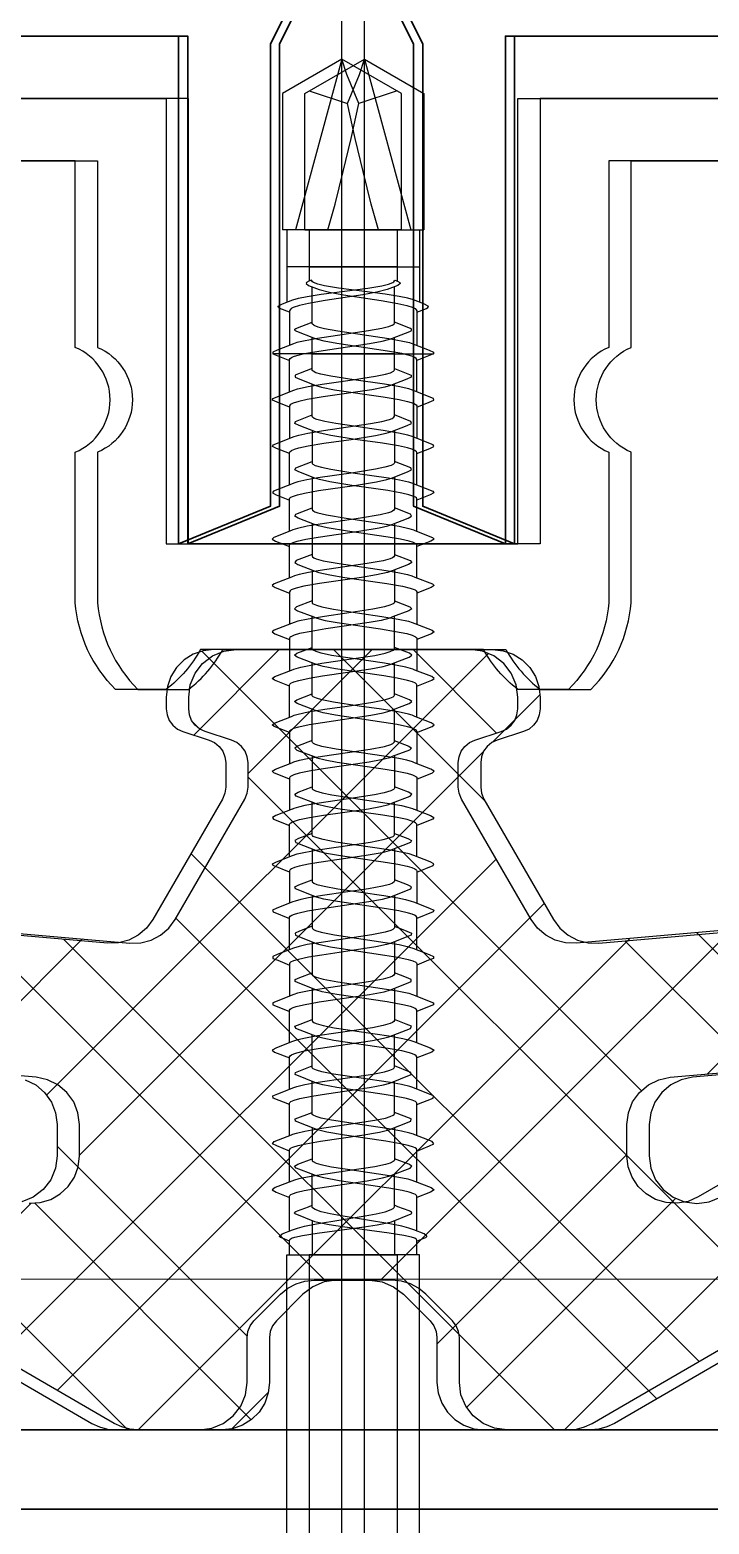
# Model space of a CAD drawing. Header units: centimetres. Extents: x -20963 to 233486, y -95276 to 159172.
# Drawn here: x 106408.05 to 106410.62, y 31747.31 to 31752.97 of the extents above; entities that cross this region are included whole.
import ezdxf

# ---------------------------------------------------------------- set-up
doc = ezdxf.new("R2010")
doc.units = ezdxf.units.CM
doc.header["$LTSCALE"] = 10
doc.header["$MEASUREMENT"] = 0
doc.linetypes.add('DASHDOT2', pattern=[0.5, 0.25, -0.125, 0, -0.125])
for name, color, linetype, lineweight in [('006 plans$0$$glazing$0$Aluminium', 2, 'Continuous', 30), ('006 plans$0$$glazing$0$EPDM Gasket', 77, 'Continuous', 25), ('006 plans$0$$glazing$0$Hatch', 89, 'Continuous', 13), ('006 plans$0$A-DOOR', 5, 'Continuous', 13)]:
    doc.layers.add(name, color=color, linetype=linetype, lineweight=lineweight)
for name, color, linetype in [('006 plans$0$$glazing$0$Fastener', 80, 'Continuous'), ('A-MA-DEMISE LINE', 10, 'DASHDOT2'), ('LP-DIMENSION_INT_100', 51, 'Continuous')]:
    doc.layers.add(name, color=color, linetype=linetype)

# ---------------------------------------------------------------- blocks, each defined once
blk = doc.blocks.new('006 plans$0$$glazing$0$SPF2_MULLION')
at = {"layer": '006 plans$0$$glazing$0$Hatch'}
h = blk.add_hatch(dxfattribs=at)
h.set_pattern_fill('ANSI37', color=87, scale=1.796366, angle=180, style=0)
h.set_pattern_definition([(225, (5964.0956, 1707.88), (4.0329576, -4.0329576), []), (315, (5964.0956, 1707.88), (4.0329576, 4.0329576), [])])
h.paths.add_polyline_path([(17.065, -5.161), (17.499, -5.34), (17.964, -5.401), (18.429, -5.34), (18.862, -5.161), (19.234, -4.875), (19.519, -4.503), (19.699, -4.07), (19.76, -3.605), (19.76, -1.53), (19.699, -1.066), (19.521, -0.634), (19.236, -0.262), (18.866, 0.023), (9.463, 5.486), (9.178, 5.619), (8.874, 5.701), (8.56, 5.729), (5.389, 5.729), (4.924, 5.668), (4.491, 5.488), (4.119, 5.203), (3.833, 4.831), (3.654, 4.397), (3.593, 3.932), (3.593, 2.236), (3.562, 2.003), (3.472, 1.787), (3.33, 1.601), (2.323, 0.593), (2.05, 0.37), (1.74, 0.204), (1.403, 0.102), (1.052, 0.067), (-1.052, 0.067), (-1.517, 0.129), (-1.95, 0.308), (-2.323, 0.593), (-3.33, 1.601), (-3.472, 1.787), (-3.562, 2.003), (-3.593, 2.236), (-3.593, 3.932), (-3.638, 4.332), (-3.771, 4.712), (-3.985, 5.052), (-4.269, 5.337), (-4.61, 5.551), (-4.989, 5.684), (-5.389, 5.729), (-8.56, 5.729), (-8.874, 5.701), (-9.178, 5.619), (-9.463, 5.486), (-18.866, 0.023), (-19.236, -0.262), (-19.521, -0.634), (-19.699, -1.066), (-19.76, -1.53), (-19.76, -3.605), (-19.699, -4.07), (-19.519, -4.503), (-19.234, -4.875), (-18.862, -5.161), (-18.429, -5.34), (-17.964, -5.401), (-17.499, -5.34), (-17.065, -5.161), (-13.475, -3.088), (-13.092, -2.923), (-12.682, -2.85), (-12.265, -2.875), (-11.866, -2.994), (-11.504, -3.203), (-11.201, -3.489), (-10.972, -3.837), (-10.829, -4.229), (-10.781, -4.644), (-10.781, -5.831), (-10.835, -6.271), (-10.996, -6.684), (-11.253, -7.045), (-11.59, -7.332), (-11.987, -7.528), (-12.421, -7.621), (-18.12, -8.12), (-18.553, -8.212), (-18.951, -8.408), (-19.288, -8.695), (-19.545, -9.056), (-19.705, -9.469), (-19.76, -9.909), (-19.76, -11.692), (-19.71, -12.113), (-19.562, -12.511), (-19.325, -12.863), (-19.012, -13.15), (-18.641, -13.356), (-18.231, -13.468), (-17.807, -13.481), (-8.868, -12.699), (-8.461, -12.71), (-8.067, -12.812), (-7.706, -12.999), (-7.397, -13.264), (-7.155, -13.59), (-4.521, -18.154), (-4.431, -18.37), (-4.4, -18.603), (-4.4, -19.53), (-4.429, -19.754), (-4.512, -19.964), (-4.645, -20.146), (-4.819, -20.289), (-5.023, -20.385), (-6.024, -20.708), (-6.228, -20.804), (-6.402, -20.947), (-6.535, -21.129), (-6.618, -21.339), (-6.647, -21.563), (-6.647, -22.014), (-6.585, -22.479), (-6.406, -22.913), (-6.12, -23.285), (-5.748, -23.57), (-5.315, -23.75), (-4.85, -23.811), (4.85, -23.811), (5.25, -23.766), (5.63, -23.633), (5.97, -23.419), (6.255, -23.135), (6.469, -22.794), (6.601, -22.414), (6.647, -22.014), (6.647, -21.563), (6.618, -21.339), (6.535, -21.129), (6.402, -20.947), (6.228, -20.804), (6.024, -20.708), (5.023, -20.385), (4.819, -20.289), (4.645, -20.146), (4.512, -19.964), (4.429, -19.754), (4.4, -19.53), (4.4, -18.603), (4.431, -18.37), (4.521, -18.154), (7.155, -13.59), (7.397, -13.264), (7.706, -12.999), (8.067, -12.812), (8.461, -12.71), (8.868, -12.699), (17.807, -13.481), (18.231, -13.468), (18.641, -13.356), (19.012, -13.15), (19.325, -12.863), (19.562, -12.511), (19.71, -12.113), (19.76, -11.692), (19.76, -9.909), (19.705, -9.469), (19.545, -9.056), (19.288, -8.695), (18.951, -8.408), (18.553, -8.212), (18.12, -8.12), (12.418, -7.619), (11.985, -7.526), (11.587, -7.33), (11.25, -7.043), (10.993, -6.681), (10.833, -6.268), (10.778, -5.828), (10.778, -4.64), (10.84, -4.175), (11.02, -3.742), (11.305, -3.37), (11.677, -3.085), (12.11, -2.906), (12.575, -2.845), (13.04, -2.906), (13.473, -3.085)])
at = {"layer": '006 plans$0$$glazing$0$Aluminium'}
for points in [[(15.5, 8.729), (-14.5, 8.729), (-14.5, 19.623), (-19.74, 19.623), (-19.74, 7.729), (-31.645, 7.729), (-31.645, 5.729), (32.645, 5.729), (32.645, 7.729), (20.74, 7.729), (20.74, 19.623), (15.5, 19.623), (15.5, 8.729)], [(27.314, -47.039), (6.182, -47.039), (6.182, -27.811), (2.707, -29.24), (2.707, -46.745), (1.702, -48.75)]]:
    blk.add_lwpolyline(points, dxfattribs=at)
blk.add_lwpolyline([(-1.702, -48.75), (-2.707, -46.745), (-2.707, -29.24), (-6.182, -27.811), (-6.182, -47.039), (-27.314, -47.039), (-27.314, -45.61, 0.292757), (-28.196, -43.941), (-32.164, -43.941), (-32.164, -46.092), (-29.653, -46.092), (-29.653, -47.41)], format="xyb", dxfattribs=at)
at = {"layer": '006 plans$0$$glazing$0$EPDM Gasket'}
for points in [[(18.866, 0.023), (9.463, 5.486), (9.178, 5.619), (8.874, 5.701), (8.56, 5.729), (5.389, 5.729), (4.924, 5.668), (4.491, 5.488), (4.119, 5.203), (3.833, 4.831), (3.654, 4.397), (3.593, 3.932), (3.593, 2.236), (3.562, 2.003), (3.472, 1.787), (3.33, 1.601), (2.323, 0.593), (2.05, 0.37), (1.74, 0.204), (1.403, 0.102), (1.052, 0.067), (-1.052, 0.067), (-1.517, 0.129), (-1.95, 0.308), (-2.323, 0.593), (-3.33, 1.601), (-3.472, 1.787), (-3.562, 2.003), (-3.593, 2.236), (-3.593, 3.932), (-3.638, 4.332), (-3.771, 4.712), (-3.985, 5.052), (-4.269, 5.337), (-4.61, 5.551), (-4.989, 5.684), (-5.389, 5.729), (-8.56, 5.729), (-8.874, 5.701), (-9.178, 5.619), (-9.463, 5.486), (-18.866, 0.023)], [(-17.065, -5.161), (-13.475, -3.088), (-13.092, -2.923), (-12.682, -2.85), (-12.265, -2.875), (-11.866, -2.994), (-11.504, -3.203), (-11.201, -3.489), (-10.972, -3.837), (-10.829, -4.229), (-10.781, -4.644), (-10.781, -5.831), (-10.835, -6.271), (-10.996, -6.684), (-11.253, -7.045), (-11.59, -7.332), (-11.987, -7.528), (-12.421, -7.621), (-18.12, -8.12)], [(-17.807, -13.481), (-8.868, -12.699), (-8.461, -12.71), (-8.067, -12.812), (-7.706, -12.999), (-7.397, -13.264), (-7.155, -13.59), (-4.521, -18.154), (-4.431, -18.37), (-4.4, -18.603), (-4.4, -19.53), (-4.429, -19.754), (-4.512, -19.964), (-4.645, -20.146), (-4.819, -20.289), (-5.023, -20.385), (-6.024, -20.708), (-6.228, -20.804), (-6.402, -20.947), (-6.535, -21.129), (-6.618, -21.339), (-6.647, -21.563), (-6.647, -22.014), (-6.585, -22.479), (-6.406, -22.913), (-6.12, -23.285), (-5.748, -23.57), (-5.315, -23.75), (-4.85, -23.811), (4.85, -23.811), (5.25, -23.766), (5.63, -23.633), (5.97, -23.419), (6.255, -23.135), (6.469, -22.794), (6.601, -22.414), (6.647, -22.014), (6.647, -21.563), (6.618, -21.339), (6.535, -21.129), (6.402, -20.947), (6.228, -20.804), (6.024, -20.708), (5.023, -20.385), (4.819, -20.289), (4.645, -20.146), (4.512, -19.964), (4.429, -19.754), (4.4, -19.53), (4.4, -18.603), (4.431, -18.37), (4.521, -18.154), (7.155, -13.59), (7.397, -13.264), (7.706, -12.999), (8.067, -12.812), (8.461, -12.71), (8.868, -12.699), (17.807, -13.481)], [(11.985, -7.526), (11.587, -7.33), (11.25, -7.043), (10.993, -6.681), (10.833, -6.268), (10.778, -5.828), (10.778, -4.64), (10.84, -4.175), (11.02, -3.742), (11.305, -3.37), (11.677, -3.085), (12.11, -2.906)], [(6.648, -27.811), (-6.648, -27.811), (-6.648, -44.675), (-22.745, -44.675), (-22.745, -46.83), (-27.142, -46.83), (-27.142, -43.554), (-32.683, -43.554), (-32.683, -46.092), (-29.653, -46.092), (-29.653, -47.41)], [(22.745, -44.675), (6.648, -44.675), (6.648, -27.811)]]:
    blk.add_lwpolyline(points, dxfattribs=at)
blk.add_lwpolyline([(-21.497, -42.319), (-10.09, -42.319), (-10.09, -35.251, 0.663714), (-10.09, -31.284), (-10.09, -25.582, -0.178684), (-8.569, -22.304), (-6.648, -22.304, -0.102284), (-5.357, -23.811), (0, -23.811), (5.357, -23.811, -0.102284), (6.648, -22.304), (8.569, -22.304, -0.178684), (10.09, -25.582), (10.09, -31.284, 0.663714), (10.09, -35.251), (10.09, -42.319), (21.497, -42.319)], format="xyb", dxfattribs=at)
at = {"layer": '006 plans$0$$glazing$0$Fastener', "color": 2}
blk.add_lwpolyline([(0, 34.27), (0, -49.467)], dxfattribs=at)
at = {"layer": '006 plans$0$$glazing$0$Fastener'}
blk.add_lwpolyline([(2.09, 24.893), (2.09, -0.902), (-2.09, -0.902), (-2.09, 24.893, -0.199799), (-2.678, 26.924), (-5.005, 29.697), (-5.005, 30.137, -0.053028), (-2.833, 30.97)], format="xyb", dxfattribs=at)
for points in [[(1.98, -0.902), (1.98, -1.457), (1.972, -1.48), (1.909, -1.524), (1.784, -1.569), (1.491, -1.635), (0.937, -1.724), (-0.833, -1.954), (-1.333, -2.029), (-1.711, -2.105), (-1.871, -2.153), (-2.619, -2.454), (-2.637, -2.481), (-2.627, -2.508), (-2.593, -2.534), (-2.535, -2.56), (-2.117, -2.719), (-1.98, -2.773)], [(-1.98, -2.197), (-1.98, -0.902)], [(1.98, -1.419), (2.254, -1.524), (2.325, -1.559), (2.362, -1.593), (2.367, -1.61), (2.264, -1.694), (1.874, -1.843), (1.687, -1.912), (1.417, -1.982), (0.962, -2.072), (-0.882, -2.374), (-1.297, -2.453), (-1.63, -2.532), (-1.859, -2.611), (-1.93, -2.65), (-1.97, -2.689)], [(1.98, -1.802), (1.98, -3.118), (1.968, -3.149), (1.934, -3.179), (1.876, -3.21), (1.695, -3.27), (1.435, -3.331), (0.923, -3.423), (-0.948, -3.698), (-1.537, -3.807), (-1.822, -3.886), (-1.912, -3.925), (-2.582, -4.182), (-2.637, -4.253), (-2.524, -4.324), (-1.98, -4.532)], [(-1.97, -2.689), (-1.98, -2.721), (-1.98, -3.951)], [(-1.98, -5.71), (-1.98, -4.483), (-1.97, -4.456), (-1.941, -4.428), (-1.827, -4.373), (-1.642, -4.317), (-1.248, -4.234), (-0.293, -4.085), (0.954, -3.903), (1.444, -3.814), (1.638, -3.77), (1.792, -3.726), (1.902, -3.682), (2.528, -3.443), (2.64, -3.355), (2.496, -3.268), (1.98, -3.068)], [(1.98, -3.652), (1.98, -4.878), (1.967, -4.911), (1.928, -4.943), (1.863, -4.975), (1.661, -5.04), (1.372, -5.104), (0.808, -5.201), (-0.752, -5.428), (-1.421, -5.543), (-1.772, -5.629), (-2.605, -5.955), (-2.613, -6.041), (-1.98, -6.292)], [(1.98, -4.828), (2.464, -5.018), (2.634, -5.102), (2.568, -5.187), (1.912, -5.437), (1.861, -5.461), (1.718, -5.509), (1.408, -5.582), (0.854, -5.678), (-0.333, -5.851), (-1.242, -5.993), (-1.64, -6.077), (-1.826, -6.132), (-1.941, -6.188), (-1.97, -6.216), (-1.98, -6.243), (-1.98, -7.47)], [(1.98, -5.411), (1.98, -6.638), (1.969, -6.668), (1.936, -6.698), (1.805, -6.757), (1.593, -6.816), (1.145, -6.906), (0.581, -6.995), (-1.042, -7.234), (-1.565, -7.334), (-1.805, -7.4), (-2.616, -7.723), (-2.605, -7.806), (-1.98, -8.052)], [(1.98, -6.589), (2.605, -6.835), (2.621, -6.915), (2.425, -6.995), (1.827, -7.234), (1.714, -7.27), (1.402, -7.343), (0.994, -7.416), (-0.211, -7.593), (-1.171, -7.741), (-1.606, -7.828), (-1.81, -7.887), (-1.937, -7.945), (-1.969, -7.974), (-1.98, -8.003), (-1.98, -9.23)], [(1.98, -7.173), (1.98, -8.398), (1.963, -8.435), (1.911, -8.473), (1.825, -8.51), (1.708, -8.547), (1.419, -8.615), (0.898, -8.707), (-1.154, -9.013), (-1.567, -9.094), (-1.772, -9.149), (-2.597, -9.47), (-2.625, -9.551), (-2.428, -9.634), (-1.98, -9.813)], [(-1.98, -10.989), (-1.98, -9.763), (-1.963, -9.726), (-1.91, -9.689), (-1.825, -9.652), (-1.558, -9.577), (-1.149, -9.497), (0.923, -9.188), (1.45, -9.093), (1.722, -9.028), (1.87, -8.977), (2.484, -8.738), (2.638, -8.652), (2.548, -8.567), (1.98, -8.351)], [(1.98, -8.934), (1.98, -10.159), (1.965, -10.193), (1.919, -10.228), (1.844, -10.263), (1.74, -10.298), (1.454, -10.367), (0.864, -10.472), (-1.044, -10.754), (-1.591, -10.86), (-1.834, -10.931), (-2.441, -11.172), (-2.618, -11.245), (-2.616, -11.318), (-2.437, -11.391), (-1.98, -11.573)], [(-1.98, -12.749), (-1.98, -11.523), (-1.963, -11.486), (-1.911, -11.449), (-1.825, -11.412), (-1.561, -11.338), (-1.003, -11.232), (0.674, -10.986), (1.244, -10.893), (1.678, -10.8), (1.823, -10.755), (2.613, -10.441), (2.621, -10.368), (2.452, -10.295), (1.98, -10.108)], [(-1.98, -13.334), (-2.457, -13.146), (-2.623, -13.073), (-2.611, -13), (-1.823, -12.686), (-1.685, -12.644), (-1.283, -12.556), (-0.382, -12.413), (0.769, -12.247), (1.266, -12.164), (1.651, -12.082), (1.831, -12.028), (1.943, -11.973), (1.971, -11.946), (1.98, -11.918), (1.98, -10.693)], [(-1.98, -14.509), (-1.98, -13.283), (-1.966, -13.25), (-1.923, -13.216), (-1.852, -13.182), (-1.632, -13.114), (-1.13, -13.013), (0.793, -12.728), (1.313, -12.64), (1.623, -12.574), (1.839, -12.509), (2.447, -12.269), (2.62, -12.196), (2.615, -12.122), (2.432, -12.049), (1.98, -11.869)], [(1.98, -12.453), (1.98, -13.678), (1.96, -13.718), (1.901, -13.758), (1.803, -13.798), (1.669, -13.838), (1.303, -13.918), (0.832, -13.997), (-1.011, -14.269), (-1.534, -14.367), (-1.81, -14.442), (-2.603, -14.754), (-2.628, -14.827), (-2.476, -14.9), (-1.98, -15.094)], [(-1.98, -16.269), (-1.98, -15.043), (-1.973, -15.019), (-1.914, -14.971), (-1.798, -14.922), (-1.526, -14.85), (-1.002, -14.752), (0.742, -14.496), (1.271, -14.408), (1.558, -14.35), (1.777, -14.291), (1.858, -14.262), (2.467, -14.023), (2.626, -13.95), (2.607, -13.877), (1.98, -13.629)], [(-1.98, -16.854), (-2.492, -16.655), (-2.632, -16.582), (-2.593, -16.508), (-1.79, -16.195), (-1.514, -16.122), (-0.909, -16.012), (0.875, -15.75), (1.262, -15.685), (1.617, -15.611), (1.792, -15.562), (1.911, -15.513), (1.949, -15.488), (1.972, -15.463), (1.98, -15.439), (1.98, -14.214)], [(1.98, -15.389), (2.598, -15.631), (2.63, -15.704), (2.484, -15.777), (1.871, -16.017), (1.696, -16.075), (1.449, -16.133), (0.916, -16.229), (-1.076, -16.524), (-1.559, -16.617), (-1.789, -16.679), (-1.932, -16.741), (-1.968, -16.772), (-1.98, -16.803), (-1.98, -18.031)], [(1.98, -15.974), (1.98, -17.199), (1.976, -17.217), (1.939, -17.255), (1.868, -17.293), (1.758, -17.332), (1.614, -17.372), (1.235, -17.45), (0.696, -17.538), (-1.004, -17.787), (-1.452, -17.869), (-1.778, -17.951), (-1.914, -18.006), (-2.583, -18.263), (-2.636, -18.336), (-2.51, -18.409), (-1.98, -18.613)], [(-1.98, -19.791), (-1.98, -18.563), (-1.972, -18.538), (-1.948, -18.513), (-1.853, -18.462), (-1.6, -18.387), (-1.23, -18.311), (-0.156, -18.145), (0.957, -17.982), (1.402, -17.903), (1.64, -17.85), (1.819, -17.797), (1.869, -17.775), (1.884, -17.771), (2.502, -17.532), (2.634, -17.459), (2.588, -17.386), (1.98, -17.15)], [(1.98, -18.959), (1.98, -17.734)], [(-1.97, -20.365), (-2.53, -20.152), (-2.629, -20.079), (-2.55, -20.006), (-1.902, -19.759), (-1.804, -19.717), (-1.486, -19.632), (-1.032, -19.548), (0.619, -19.305), (1.182, -19.215), (1.616, -19.128), (1.821, -19.069), (1.947, -19.011), (1.979, -18.982), (1.99, -18.952)], [(1.98, -18.911), (2.578, -19.14), (2.637, -19.213), (2.517, -19.286), (1.897, -19.525), (1.82, -19.556), (1.602, -19.619), (1.303, -19.682), (0.734, -19.777), (-1.07, -20.043), (-1.606, -20.148), (-1.842, -20.218), (-1.918, -20.253), (-1.965, -20.288), (-1.98, -20.323), (-1.98, -21.551)], [(1.98, -20.718), (1.98, -19.493)], [(1.98, -20.718), (1.97, -20.746), (1.941, -20.774), (1.825, -20.83), (1.637, -20.886), (1.238, -20.969), (0.736, -21.052), (-1.094, -21.323), (-1.563, -21.413), (-1.828, -21.488), (-1.912, -21.525), (-2.547, -21.767), (-2.64, -21.84), (-2.554, -21.913), (-1.98, -22.131)], [(1.98, -20.671), (2.566, -20.895), (2.639, -20.968), (2.532, -21.041), (1.912, -21.278), (1.805, -21.322), (1.664, -21.364), (1.274, -21.448), (0.649, -21.55), (-0.193, -21.67), (-1.171, -21.821), (-1.606, -21.908), (-1.811, -21.966), (-1.937, -22.025), (-1.969, -22.054), (-1.98, -22.083), (-1.98, -23.311)], [(1.98, -21.252), (1.98, -22.478), (1.97, -22.506), (1.941, -22.534), (1.825, -22.59), (1.637, -22.646), (1.238, -22.729), (0.736, -22.812), (-1.094, -23.083), (-1.563, -23.173), (-1.828, -23.248), (-1.912, -23.285), (-2.547, -23.526), (-2.64, -23.599), (-2.554, -23.672), (-1.98, -23.891)], [(1.98, -22.431), (2.554, -22.649), (2.64, -22.722), (2.547, -22.795), (1.912, -23.037), (1.828, -23.074), (1.563, -23.149), (1.246, -23.213), (0.761, -23.293), (-0.362, -23.455), (-1.238, -23.592), (-1.637, -23.676), (-1.825, -23.732), (-1.941, -23.788), (-1.97, -23.815), (-1.98, -23.843), (-1.98, -25.07)], [(-1.98, -25.651), (-2.566, -25.427), (-2.639, -25.354), (-2.532, -25.281), (-1.916, -25.046), (-1.805, -25), (-1.485, -24.916), (-1.034, -24.832), (0.61, -24.591), (1.171, -24.501), (1.606, -24.414), (1.811, -24.355), (1.937, -24.297), (1.969, -24.268), (1.98, -24.238), (1.98, -23.011)], [(-1.98, -26.829), (-1.98, -25.603), (-1.969, -25.574), (-1.937, -25.545), (-1.811, -25.487), (-1.606, -25.428), (-1.172, -25.341), (-0.189, -25.19), (0.656, -25.069), (1.284, -24.966), (1.674, -24.881), (1.814, -24.839), (1.912, -24.797), (2.56, -24.55), (2.639, -24.477), (2.54, -24.404), (1.98, -24.191)], [(-1.98, -27.411), (-2.578, -27.182), (-2.637, -27.109), (-2.517, -27.035), (-1.895, -26.796), (-1.721, -26.734), (-1.303, -26.64), (-0.734, -26.545), (0.854, -26.314), (1.449, -26.209), (1.737, -26.139), (1.842, -26.104), (1.918, -26.069), (1.965, -26.034), (1.98, -25.999), (1.98, -24.771)], [(-1.98, -28.588), (-1.98, -27.363), (-1.962, -27.326), (-1.91, -27.288), (-1.823, -27.251), (-1.553, -27.176), (-0.95, -27.064), (0.829, -26.802), (1.272, -26.728), (1.626, -26.654), (1.798, -26.604), (1.912, -26.557), (2.571, -26.305), (2.637, -26.231), (2.525, -26.158), (1.98, -25.95)], [(1.98, -26.531), (1.98, -27.758), (1.972, -27.784), (1.948, -27.809), (1.853, -27.859), (1.698, -27.91), (1.365, -27.985), (0.898, -28.067), (-0.638, -28.29), (-1.411, -28.421), (-1.739, -28.499), (-1.884, -28.551), (-2.502, -28.79), (-2.634, -28.863), (-2.588, -28.936), (-1.98, -29.172)], [(-1.98, -30.348), (-1.98, -29.123), (-1.962, -29.085), (-1.908, -29.048), (-1.868, -29.029), (-1.758, -28.989), (-1.438, -28.911), (-0.695, -28.784), (0.659, -28.588), (1.316, -28.48), (1.685, -28.398), (1.854, -28.344), (1.913, -28.316), (2.583, -28.059), (2.636, -27.986), (2.51, -27.913), (1.98, -27.709)], [(1.98, -28.291), (1.98, -29.519), (1.968, -29.55), (1.932, -29.58), (1.872, -29.611), (1.684, -29.673), (1.415, -29.735), (0.886, -29.829), (-0.479, -30.027), (-1.301, -30.159), (-1.697, -30.247), (-1.869, -30.305), (-2.484, -30.544), (-2.63, -30.618), (-2.598, -30.691), (-1.98, -30.933)], [(-1.98, -32.108), (-1.98, -30.883), (-1.972, -30.859), (-1.949, -30.834), (-1.859, -30.785), (-1.617, -30.711), (-1.262, -30.637), (-0.44, -30.506), (0.909, -30.31), (1.334, -30.236), (1.668, -30.163), (1.789, -30.127), (2.593, -29.813), (2.632, -29.74), (2.492, -29.667), (1.98, -29.468)], [(1.98, -30.053), (1.98, -31.278), (1.973, -31.303), (1.914, -31.351), (1.798, -31.399), (1.629, -31.448), (1.286, -31.52), (0.687, -31.619), (-0.345, -31.767), (-1.271, -31.914), (-1.676, -32.001), (-1.851, -32.057), (-2.467, -32.299), (-2.626, -32.372), (-2.607, -32.445), (-1.98, -32.693)], [(1.98, -31.228), (2.476, -31.422), (2.628, -31.495), (2.603, -31.568), (1.805, -31.882), (1.639, -31.93), (1.287, -32.005), (0.706, -32.101), (-1.078, -32.364), (-1.501, -32.444), (-1.803, -32.524), (-1.901, -32.564), (-1.96, -32.604), (-1.98, -32.643), (-1.98, -33.868)], [(-1.98, -34.453), (-2.432, -34.273), (-2.615, -34.199), (-2.62, -34.126), (-2.447, -34.053), (-1.837, -33.812), (-1.623, -33.748), (-1.129, -33.648), (0.709, -33.376), (1.317, -33.275), (1.632, -33.207), (1.852, -33.14), (1.923, -33.106), (1.966, -33.072), (1.98, -33.038), (1.98, -31.813)], [(1.98, -32.988), (2.457, -33.176), (2.623, -33.249), (2.611, -33.322), (1.82, -33.636), (1.685, -33.678), (1.283, -33.766), (0.756, -33.854), (-0.395, -34.019), (-1.266, -34.158), (-1.651, -34.24), (-1.831, -34.294), (-1.943, -34.349), (-1.971, -34.376), (-1.98, -34.403), (-1.98, -35.631)], [(1.98, -33.573), (1.98, -34.798), (1.963, -34.835), (1.912, -34.872), (1.829, -34.909), (1.713, -34.945), (1.421, -35.014), (0.877, -35.11), (-1.035, -35.392), (-1.52, -35.484), (-1.757, -35.544), (-1.913, -35.605), (-2.56, -35.852), (-2.612, -35.881), (-2.635, -35.909), (-2.629, -35.938), (-2.593, -35.967), (-1.98, -36.206)], [(-1.98, -35.002), (2.615, -35.002)], [(-1.914, -36.091), (-1.755, -36.028), (-1.51, -35.966), (-1.008, -35.873), (0.921, -35.588), (1.456, -35.492), (1.711, -35.431), (1.84, -35.389), (2.448, -35.148), (2.62, -35.075), (2.615, -35.002), (2.433, -34.929), (1.98, -34.749)], [(1.98, -36.583), (2.347, -36.724), (2.403, -36.759), (2.421, -36.794), (2.416, -36.811), (2.249, -36.899), (1.863, -37.052), (1.647, -37.114), (1.322, -37.178), (0.782, -37.26), (-0.972, -37.494), (-1.508, -37.584), (-1.765, -37.643), (-1.926, -37.703), (-1.966, -37.733), (-1.996, -37.798), (-2.102, -37.757), (-2.184, -37.707), (-2.201, -37.675), (-2.115, -37.594), (-1.715, -37.441), (-1.318, -37.344), (-0.788, -37.246), (0.635, -37.021), (1.27, -36.908), (1.606, -36.832), (1.843, -36.756), (1.919, -36.717), (1.965, -36.679), (1.98, -36.641), (1.98, -35.334)], [(-1.914, -36.091), (-1.973, -36.139), (-1.98, -36.163), (-1.98, -37.542)], [(2.09, -39.706), (2.09, -36.962)], [(-2.09, -39.706), (-2.09, -37.763)], [(-2.09, -38.302), (2.09, -38.302)], [(-2.255, -39.705), (-2.255, -44.865), (0, -46.167), (2.255, -44.865), (2.255, -39.705)], [(-2.255, -39.706), (2.255, -39.706)], [(0.536, -39.706), (0.257, -40.674), (-0.044, -41.908), (-0.343, -43.16), (-0.635, -44.485)], [(-0.635, -44.485), (-0.18, -45.581), (0, -46.167), (1.76, -39.706)], [(-2.09, -44.96), (-0.635, -44.485)]]:
    blk.add_lwpolyline(points, dxfattribs=at)
blk = doc.blocks.new('006 plans$0$$glazing$0$SPF1_MULLION')
at = {"layer": '006 plans$0$$glazing$0$Hatch'}
h = blk.add_hatch(dxfattribs=at)
h.set_pattern_fill('ANSI37', color=87, scale=1.796366, angle=180, style=0)
h.set_pattern_definition([(225, (5964.251, 1707.88), (4.0329576, -4.0329576), []), (315, (5964.251, 1707.88), (4.0329576, 4.0329576), [])])
h.paths.add_polyline_path([(17.221, -5.161), (17.654, -5.34), (18.119, -5.401), (18.584, -5.34), (19.017, -5.161), (19.389, -4.875), (19.675, -4.503), (19.854, -4.07), (19.915, -3.605), (19.915, -1.53), (19.855, -1.066), (19.676, -0.634), (19.392, -0.262), (19.021, 0.023), (9.618, 5.486), (9.333, 5.619), (9.029, 5.701), (8.716, 5.729), (5.545, 5.729), (5.08, 5.668), (4.646, 5.488), (4.274, 5.203), (3.989, 4.831), (3.809, 4.397), (3.748, 3.932), (3.748, 2.236), (3.718, 2.003), (3.628, 1.787), (3.485, 1.601), (2.478, 0.593), (2.206, 0.37), (1.895, 0.204), (1.558, 0.102), (1.208, 0.067), (-0.897, 0.067), (-1.362, 0.129), (-1.795, 0.308), (-2.167, 0.593), (-3.174, 1.601), (-3.317, 1.787), (-3.407, 2.003), (-3.437, 2.236), (-3.437, 3.932), (-3.482, 4.332), (-3.615, 4.712), (-3.829, 5.052), (-4.114, 5.337), (-4.454, 5.551), (-4.834, 5.684), (-5.234, 5.729), (-8.405, 5.729), (-8.718, 5.701), (-9.022, 5.619), (-9.307, 5.486), (-18.711, 0.023), (-19.081, -0.262), (-19.365, -0.634), (-19.544, -1.066), (-19.605, -1.53), (-19.605, -3.605), (-19.543, -4.07), (-19.364, -4.503), (-19.078, -4.875), (-18.706, -5.161), (-18.273, -5.34), (-17.808, -5.401), (-17.343, -5.34), (-16.91, -5.161), (-13.32, -3.088), (-12.937, -2.923), (-12.526, -2.85), (-12.11, -2.875), (-11.71, -2.994), (-11.349, -3.203), (-11.046, -3.489), (-10.816, -3.837), (-10.674, -4.229), (-10.625, -4.644), (-10.625, -5.831), (-10.68, -6.271), (-10.841, -6.684), (-11.097, -7.045), (-11.435, -7.332), (-11.832, -7.528), (-12.265, -7.621), (-17.965, -8.12), (-18.398, -8.212), (-18.795, -8.408), (-19.133, -8.695), (-19.389, -9.056), (-19.55, -9.469), (-19.605, -9.909), (-19.605, -11.692), (-19.554, -12.113), (-19.407, -12.511), (-19.17, -12.863), (-18.857, -13.15), (-18.485, -13.356), (-18.076, -13.468), (-17.652, -13.481), (-8.712, -12.699), (-8.306, -12.71), (-7.912, -12.812), (-7.551, -12.999), (-7.242, -13.264), (-7, -13.59), (-4.365, -18.154), (-4.276, -18.37), (-4.245, -18.603), (-4.245, -19.53), (-4.273, -19.754), (-4.356, -19.964), (-4.489, -20.146), (-4.663, -20.289), (-4.868, -20.385), (-5.869, -20.708), (-6.073, -20.804), (-6.247, -20.947), (-6.38, -21.129), (-6.463, -21.339), (-6.491, -21.563), (-6.491, -22.014), (-6.43, -22.479), (-6.25, -22.913), (-5.965, -23.285), (-5.593, -23.57), (-5.16, -23.75), (-4.695, -23.811), (5.006, -23.811), (5.405, -23.766), (5.785, -23.633), (6.126, -23.419), (6.41, -23.135), (6.624, -22.794), (6.757, -22.414), (6.802, -22.014), (6.802, -21.563), (6.774, -21.339), (6.69, -21.129), (6.558, -20.947), (6.384, -20.804), (6.179, -20.708), (5.178, -20.385), (4.974, -20.289), (4.8, -20.146), (4.667, -19.964), (4.584, -19.754), (4.556, -19.53), (4.556, -18.603), (4.586, -18.37), (4.676, -18.154), (7.311, -13.59), (7.553, -13.264), (7.862, -12.999), (8.223, -12.812), (8.616, -12.71), (9.023, -12.699), (17.962, -13.481), (18.387, -13.468), (18.796, -13.356), (19.168, -13.15), (19.481, -12.863), (19.718, -12.511), (19.865, -12.113), (19.915, -11.692), (19.915, -9.909), (19.861, -9.469), (19.7, -9.056), (19.443, -8.695), (19.106, -8.408), (18.709, -8.212), (18.276, -8.12), (12.574, -7.619), (12.14, -7.526), (11.743, -7.33), (11.405, -7.043), (11.149, -6.681), (10.988, -6.268), (10.934, -5.828), (10.934, -4.64), (10.995, -4.175), (11.175, -3.742), (11.461, -3.37), (11.833, -3.085), (12.266, -2.906), (12.73, -2.845), (13.195, -2.906), (13.628, -3.085)])
at = {"layer": '006 plans$0$$glazing$0$Aluminium'}
for points in [[(15.155, 8.729), (-14.845, 8.729), (-14.845, 19.623), (-20.084, 19.623), (-20.084, 7.729), (-31.989, 7.729), (-31.989, 5.729), (32.3, 5.729), (32.3, 7.729), (20.395, 7.729), (20.395, 19.623), (15.155, 19.623), (15.155, 8.729)], [(-2.047, -48.75), (-3.051, -46.745), (-3.051, -29.24), (-6.527, -27.811), (-6.527, -47.039), (-27.658, -47.039)]]:
    blk.add_lwpolyline(points, dxfattribs=at)
blk.add_lwpolyline([(29.309, -47.41), (29.309, -46.092), (31.819, -46.092), (31.819, -43.941), (27.852, -43.941, 0.292757), (26.969, -45.61), (26.969, -47.039), (5.837, -47.039), (5.837, -27.811), (2.362, -29.24), (2.362, -46.745), (1.358, -48.75)], format="xyb", dxfattribs=at)
at = {"layer": '006 plans$0$$glazing$0$EPDM Gasket'}
for points in [[(19.021, 0.023), (9.618, 5.486), (9.333, 5.619), (9.029, 5.701), (8.716, 5.729), (5.545, 5.729), (5.08, 5.668), (4.646, 5.488), (4.274, 5.203), (3.989, 4.831), (3.809, 4.397), (3.748, 3.932), (3.748, 2.236), (3.718, 2.003), (3.628, 1.787), (3.485, 1.601), (2.478, 0.593), (2.206, 0.37), (1.895, 0.204), (1.558, 0.102), (1.208, 0.067), (-0.897, 0.067), (-1.362, 0.129), (-1.795, 0.308), (-2.167, 0.593), (-3.174, 1.601), (-3.317, 1.787), (-3.407, 2.003), (-3.437, 2.236), (-3.437, 3.932), (-3.482, 4.332), (-3.615, 4.712), (-3.829, 5.052), (-4.114, 5.337), (-4.454, 5.551), (-4.834, 5.684), (-5.234, 5.729), (-8.405, 5.729), (-8.718, 5.701), (-9.022, 5.619), (-9.307, 5.486), (-18.711, 0.023)], [(-12.526, -2.85), (-12.11, -2.875), (-11.71, -2.994), (-11.349, -3.203), (-11.046, -3.489), (-10.816, -3.837), (-10.674, -4.229), (-10.625, -4.644), (-10.625, -5.831), (-10.68, -6.271), (-10.841, -6.684), (-11.097, -7.045), (-11.435, -7.332), (-11.832, -7.528), (-12.265, -7.621), (-17.965, -8.12)], [(-17.652, -13.481), (-8.712, -12.699), (-8.306, -12.71), (-7.912, -12.812), (-7.551, -12.999), (-7.242, -13.264), (-7, -13.59), (-4.365, -18.154), (-4.276, -18.37), (-4.245, -18.603), (-4.245, -19.53), (-4.273, -19.754), (-4.356, -19.964), (-4.489, -20.146), (-4.663, -20.289), (-4.868, -20.385), (-5.869, -20.708), (-6.073, -20.804), (-6.247, -20.947), (-6.38, -21.129), (-6.463, -21.339), (-6.491, -21.563), (-6.491, -22.014), (-6.43, -22.479), (-6.25, -22.913), (-5.965, -23.285), (-5.593, -23.57), (-5.16, -23.75), (-4.695, -23.811), (5.006, -23.811), (5.405, -23.766), (5.785, -23.633), (6.126, -23.419), (6.41, -23.135), (6.624, -22.794), (6.757, -22.414), (6.802, -22.014), (6.802, -21.563), (6.774, -21.339), (6.69, -21.129), (6.558, -20.947), (6.384, -20.804), (6.179, -20.708), (5.178, -20.385), (4.974, -20.289), (4.8, -20.146), (4.667, -19.964), (4.584, -19.754), (4.556, -19.53), (4.556, -18.603), (4.586, -18.37), (4.676, -18.154), (7.311, -13.59), (7.553, -13.264), (7.862, -12.999), (8.223, -12.812), (8.616, -12.71), (9.023, -12.699), (17.962, -13.481)], [(18.276, -8.12), (12.574, -7.619), (12.14, -7.526), (11.743, -7.33), (11.405, -7.043), (11.149, -6.681), (10.988, -6.268), (10.934, -5.828), (10.934, -4.64), (10.995, -4.175), (11.175, -3.742), (11.461, -3.37), (11.833, -3.085), (12.266, -2.906), (12.73, -2.845), (13.195, -2.906), (13.628, -3.085)], [(6.803, -27.811), (-6.492, -27.811), (-6.492, -44.675), (-22.59, -44.675)], [(29.809, -47.41), (29.809, -46.092), (32.838, -46.092), (32.838, -43.554), (27.298, -43.554), (27.298, -46.83), (22.901, -46.83), (22.901, -44.675), (6.803, -44.675), (6.803, -27.811)]]:
    blk.add_lwpolyline(points, dxfattribs=at)
blk.add_lwpolyline([(-21.342, -42.319), (-9.935, -42.319), (-9.935, -35.251, 0.663714), (-9.935, -31.284), (-9.935, -25.582, -0.178684), (-8.414, -22.304), (-6.493, -22.304, -0.102284), (-5.201, -23.811), (0.155, -23.811), (5.512, -23.811, -0.102284), (6.804, -22.304), (8.725, -22.304, -0.178684), (10.246, -25.582), (10.246, -31.284, 0.663714), (10.246, -35.251), (10.246, -42.319), (21.652, -42.319)], format="xyb", dxfattribs=at)
at = {"layer": '006 plans$0$$glazing$0$Fastener', "color": 2}
blk.add_lwpolyline([(0.155, 34.27), (0.155, -49.467)], dxfattribs=at)
at = {"layer": '006 plans$0$$glazing$0$Fastener'}
blk.add_lwpolyline([(2.245, 24.893), (2.245, -0.902), (-1.935, -0.902), (-1.935, 24.893, -0.199799), (-2.522, 26.924), (-4.85, 29.697), (-4.85, 30.137, -0.053028), (-2.677, 30.97)], format="xyb", dxfattribs=at)
for points in [[(2.135, -0.902), (2.135, -1.457), (2.127, -1.48), (2.064, -1.524), (1.939, -1.569), (1.647, -1.635), (1.092, -1.724), (-0.677, -1.954), (-1.178, -2.029), (-1.556, -2.105), (-1.715, -2.153), (-2.464, -2.454), (-2.482, -2.481), (-2.472, -2.508), (-2.437, -2.534), (-2.38, -2.56), (-1.962, -2.719), (-1.825, -2.773)], [(-1.825, -2.197), (-1.825, -0.902)], [(2.135, -1.419), (2.41, -1.524), (2.48, -1.559), (2.517, -1.593), (2.522, -1.61), (2.419, -1.694), (2.029, -1.843), (1.842, -1.912), (1.572, -1.982), (1.117, -2.072), (-0.726, -2.374), (-1.141, -2.453), (-1.474, -2.532), (-1.704, -2.611), (-1.775, -2.65), (-1.815, -2.689)], [(2.135, -1.802), (2.135, -3.118), (2.124, -3.149), (2.089, -3.179), (2.031, -3.21), (1.851, -3.27), (1.591, -3.331), (1.079, -3.423), (-0.793, -3.698), (-1.382, -3.807), (-1.667, -3.886), (-1.757, -3.925), (-2.426, -4.182), (-2.482, -4.253), (-2.368, -4.324), (-1.825, -4.532)], [(-1.815, -2.689), (-1.825, -2.721), (-1.825, -3.951)], [(-1.825, -5.71), (-1.825, -4.483), (-1.815, -4.456), (-1.786, -4.428), (-1.672, -4.373), (-1.487, -4.317), (-1.092, -4.234), (-0.138, -4.085), (1.11, -3.903), (1.599, -3.814), (1.794, -3.77), (1.948, -3.726), (2.057, -3.682), (2.683, -3.443), (2.795, -3.355), (2.652, -3.268), (2.135, -3.068)], [(2.135, -3.652), (2.135, -4.878), (2.122, -4.911), (2.083, -4.943), (2.019, -4.975), (1.817, -5.04), (1.528, -5.104), (0.964, -5.201), (-0.597, -5.428), (-1.265, -5.543), (-1.617, -5.629), (-2.45, -5.955), (-2.457, -6.041), (-1.825, -6.292)], [(2.135, -4.828), (2.619, -5.018), (2.789, -5.102), (2.723, -5.187), (2.068, -5.437), (2.017, -5.461), (1.873, -5.509), (1.564, -5.582), (1.01, -5.678), (-0.178, -5.851), (-1.087, -5.993), (-1.484, -6.077), (-1.671, -6.132), (-1.786, -6.188), (-1.815, -6.216), (-1.825, -6.243), (-1.825, -7.47)], [(2.135, -5.411), (2.135, -6.638), (2.124, -6.668), (2.091, -6.698), (1.96, -6.757), (1.748, -6.816), (1.301, -6.906), (0.736, -6.995), (-0.887, -7.234), (-1.41, -7.334), (-1.65, -7.4), (-2.461, -7.723), (-2.45, -7.806), (-1.825, -8.052)], [(2.135, -6.589), (2.761, -6.835), (2.776, -6.915), (2.581, -6.995), (1.983, -7.234), (1.87, -7.27), (1.557, -7.343), (1.15, -7.416), (-0.056, -7.593), (-1.016, -7.741), (-1.45, -7.828), (-1.655, -7.887), (-1.782, -7.945), (-1.814, -7.974), (-1.825, -8.003), (-1.825, -9.23)], [(2.135, -7.173), (2.135, -8.398), (2.118, -8.435), (2.066, -8.473), (1.981, -8.51), (1.864, -8.547), (1.574, -8.615), (1.053, -8.707), (-0.998, -9.013), (-1.412, -9.094), (-1.616, -9.149), (-2.442, -9.47), (-2.469, -9.551), (-2.273, -9.634), (-1.825, -9.813)], [(-1.825, -10.989), (-1.825, -9.763), (-1.807, -9.726), (-1.755, -9.689), (-1.669, -9.652), (-1.403, -9.577), (-0.993, -9.497), (1.078, -9.188), (1.605, -9.093), (1.878, -9.028), (2.026, -8.977), (2.639, -8.738), (2.793, -8.652), (2.704, -8.567), (2.135, -8.351)], [(2.135, -8.934), (2.135, -10.159), (2.12, -10.193), (2.075, -10.228), (1.999, -10.263), (1.896, -10.298), (1.609, -10.367), (1.02, -10.472), (-0.888, -10.754), (-1.436, -10.86), (-1.679, -10.931), (-2.286, -11.172), (-2.462, -11.245), (-2.461, -11.318), (-2.281, -11.391), (-1.825, -11.573)], [(-1.825, -12.749), (-1.825, -11.523), (-1.807, -11.486), (-1.755, -11.449), (-1.67, -11.412), (-1.405, -11.338), (-0.848, -11.232), (0.83, -10.986), (1.4, -10.893), (1.834, -10.8), (1.978, -10.755), (2.768, -10.441), (2.776, -10.368), (2.608, -10.295), (2.135, -10.108)], [(-1.825, -13.334), (-2.302, -13.146), (-2.467, -13.073), (-2.456, -13), (-1.667, -12.686), (-1.53, -12.644), (-1.128, -12.556), (-0.227, -12.413), (0.924, -12.247), (1.421, -12.164), (1.806, -12.082), (1.987, -12.028), (2.098, -11.973), (2.126, -11.946), (2.135, -11.918), (2.135, -10.693)], [(-1.825, -14.509), (-1.825, -13.283), (-1.81, -13.25), (-1.767, -13.216), (-1.697, -13.182), (-1.476, -13.114), (-0.974, -13.013), (0.948, -12.728), (1.468, -12.64), (1.779, -12.574), (1.994, -12.509), (2.603, -12.269), (2.775, -12.196), (2.77, -12.122), (2.587, -12.049), (2.135, -11.869)], [(2.135, -12.453), (2.135, -13.678), (2.115, -13.718), (2.056, -13.758), (1.958, -13.798), (1.824, -13.838), (1.458, -13.918), (0.988, -13.997), (-0.856, -14.269), (-1.379, -14.367), (-1.655, -14.442), (-2.447, -14.754), (-2.473, -14.827), (-2.32, -14.9), (-1.825, -15.094)], [(-1.825, -16.269), (-1.825, -15.043), (-1.817, -15.019), (-1.759, -14.971), (-1.643, -14.922), (-1.37, -14.85), (-0.847, -14.752), (0.897, -14.496), (1.426, -14.408), (1.713, -14.35), (1.932, -14.291), (2.014, -14.262), (2.622, -14.023), (2.781, -13.95), (2.763, -13.877), (2.135, -13.629)], [(-1.825, -16.854), (-2.337, -16.655), (-2.476, -16.582), (-2.438, -16.508), (-1.635, -16.195), (-1.359, -16.122), (-0.753, -16.012), (1.03, -15.75), (1.418, -15.685), (1.772, -15.611), (1.947, -15.562), (2.067, -15.513), (2.105, -15.488), (2.128, -15.463), (2.135, -15.439), (2.135, -14.214)], [(2.135, -15.389), (2.753, -15.631), (2.786, -15.704), (2.639, -15.777), (2.026, -16.017), (1.852, -16.075), (1.604, -16.133), (1.071, -16.229), (-0.921, -16.524), (-1.404, -16.617), (-1.634, -16.679), (-1.776, -16.741), (-1.812, -16.772), (-1.825, -16.803), (-1.825, -18.031)], [(2.135, -15.974), (2.135, -17.199), (2.131, -17.217), (2.095, -17.255), (2.024, -17.293), (1.914, -17.332), (1.77, -17.372), (1.39, -17.45), (0.852, -17.538), (-0.849, -17.787), (-1.297, -17.869), (-1.622, -17.951), (-1.758, -18.006), (-2.428, -18.263), (-2.481, -18.336), (-2.354, -18.409), (-1.825, -18.613)], [(-1.825, -19.791), (-1.825, -18.563), (-1.817, -18.538), (-1.793, -18.513), (-1.698, -18.462), (-1.444, -18.387), (-1.075, -18.311), (-0.001, -18.145), (1.112, -17.982), (1.558, -17.903), (1.795, -17.85), (1.974, -17.797), (2.024, -17.775), (2.04, -17.771), (2.657, -17.532), (2.789, -17.459), (2.743, -17.386), (2.135, -17.15)], [(2.135, -18.959), (2.135, -17.734)], [(-1.814, -20.365), (-2.374, -20.152), (-2.474, -20.079), (-2.395, -20.006), (-1.747, -19.759), (-1.648, -19.717), (-1.33, -19.632), (-0.877, -19.548), (0.774, -19.305), (1.337, -19.215), (1.771, -19.128), (1.976, -19.069), (2.103, -19.011), (2.135, -18.982), (2.146, -18.952)], [(2.135, -18.911), (2.734, -19.14), (2.792, -19.213), (2.672, -19.286), (2.053, -19.525), (1.976, -19.556), (1.758, -19.619), (1.458, -19.682), (0.889, -19.777), (-0.915, -20.043), (-1.45, -20.148), (-1.687, -20.218), (-1.763, -20.253), (-1.809, -20.288), (-1.825, -20.323), (-1.825, -21.551)], [(2.135, -20.718), (2.135, -19.493)], [(2.135, -20.718), (2.126, -20.746), (2.096, -20.774), (1.98, -20.83), (1.792, -20.886), (1.394, -20.969), (0.891, -21.052), (-0.939, -21.323), (-1.407, -21.413), (-1.672, -21.488), (-1.757, -21.525), (-2.392, -21.767), (-2.484, -21.84), (-2.399, -21.913), (-1.825, -22.131)], [(2.135, -20.671), (2.721, -20.895), (2.794, -20.968), (2.688, -21.041), (2.067, -21.278), (1.96, -21.322), (1.819, -21.364), (1.429, -21.448), (0.804, -21.55), (-0.037, -21.67), (-1.016, -21.821), (-1.45, -21.908), (-1.655, -21.966), (-1.782, -22.025), (-1.814, -22.054), (-1.825, -22.083), (-1.825, -23.311)], [(2.135, -21.252), (2.135, -22.478), (2.126, -22.506), (2.096, -22.534), (1.98, -22.59), (1.792, -22.646), (1.394, -22.729), (0.891, -22.812), (-0.939, -23.083), (-1.407, -23.173), (-1.672, -23.248), (-1.757, -23.285), (-2.392, -23.526), (-2.484, -23.599), (-2.399, -23.672), (-1.825, -23.891)], [(2.135, -22.431), (2.709, -22.649), (2.795, -22.722), (2.703, -22.795), (2.067, -23.037), (1.983, -23.074), (1.718, -23.149), (1.402, -23.213), (0.916, -23.293), (-0.207, -23.455), (-1.083, -23.592), (-1.481, -23.676), (-1.67, -23.732), (-1.785, -23.788), (-1.815, -23.815), (-1.825, -23.843), (-1.825, -25.07)], [(-1.825, -25.651), (-2.41, -25.427), (-2.483, -25.354), (-2.377, -25.281), (-1.76, -25.046), (-1.649, -25), (-1.33, -24.916), (-0.878, -24.832), (0.766, -24.591), (1.327, -24.501), (1.761, -24.414), (1.966, -24.355), (2.093, -24.297), (2.125, -24.268), (2.135, -24.238), (2.135, -23.011)], [(-1.825, -26.829), (-1.825, -25.603), (-1.814, -25.574), (-1.782, -25.545), (-1.655, -25.487), (-1.45, -25.428), (-1.016, -25.341), (-0.034, -25.19), (0.812, -25.069), (1.439, -24.966), (1.829, -24.881), (1.969, -24.839), (2.068, -24.797), (2.716, -24.55), (2.795, -24.477), (2.695, -24.404), (2.135, -24.191)], [(-1.825, -27.411), (-2.423, -27.182), (-2.481, -27.109), (-2.362, -27.035), (-1.74, -26.796), (-1.566, -26.734), (-1.147, -26.64), (-0.579, -26.545), (1.009, -26.314), (1.604, -26.209), (1.893, -26.139), (1.998, -26.104), (2.074, -26.069), (2.12, -26.034), (2.135, -25.999), (2.135, -24.771)], [(-1.825, -28.588), (-1.825, -27.363), (-1.807, -27.326), (-1.754, -27.288), (-1.667, -27.251), (-1.398, -27.176), (-0.795, -27.064), (0.984, -26.802), (1.427, -26.728), (1.781, -26.654), (1.953, -26.604), (2.068, -26.557), (2.727, -26.305), (2.793, -26.231), (2.68, -26.158), (2.135, -25.95)], [(2.135, -26.531), (2.135, -27.758), (2.127, -27.784), (2.103, -27.809), (2.008, -27.859), (1.853, -27.91), (1.52, -27.985), (1.053, -28.067), (-0.483, -28.29), (-1.256, -28.421), (-1.584, -28.499), (-1.729, -28.551), (-2.346, -28.79), (-2.478, -28.863), (-2.433, -28.936), (-1.825, -29.172)], [(-1.825, -30.348), (-1.825, -29.123), (-1.807, -29.085), (-1.753, -29.048), (-1.713, -29.029), (-1.603, -28.989), (-1.283, -28.911), (-0.539, -28.784), (0.814, -28.588), (1.472, -28.48), (1.841, -28.398), (2.009, -28.344), (2.068, -28.316), (2.739, -28.059), (2.791, -27.986), (2.665, -27.913), (2.135, -27.709)], [(2.135, -28.291), (2.135, -29.519), (2.123, -29.55), (2.087, -29.58), (2.027, -29.611), (1.84, -29.673), (1.57, -29.735), (1.041, -29.829), (-0.324, -30.027), (-1.146, -30.159), (-1.542, -30.247), (-1.714, -30.305), (-2.329, -30.544), (-2.475, -30.618), (-2.443, -30.691), (-1.825, -30.933)], [(-1.825, -32.108), (-1.825, -30.883), (-1.817, -30.859), (-1.794, -30.834), (-1.703, -30.785), (-1.461, -30.711), (-1.107, -30.637), (-0.284, -30.506), (1.064, -30.31), (1.49, -30.236), (1.824, -30.163), (1.944, -30.127), (2.748, -29.813), (2.787, -29.74), (2.647, -29.667), (2.135, -29.468)], [(2.135, -30.053), (2.135, -31.278), (2.128, -31.303), (2.069, -31.351), (1.954, -31.399), (1.784, -31.448), (1.442, -31.52), (0.842, -31.619), (-0.19, -31.768), (-1.115, -31.914), (-1.521, -32.001), (-1.696, -32.057), (-2.312, -32.299), (-2.47, -32.372), (-2.452, -32.445), (-1.825, -32.693)], [(2.135, -31.228), (2.631, -31.422), (2.784, -31.495), (2.758, -31.568), (1.96, -31.882), (1.795, -31.93), (1.442, -32.005), (0.861, -32.101), (-0.923, -32.364), (-1.345, -32.444), (-1.647, -32.524), (-1.745, -32.564), (-1.805, -32.604), (-1.825, -32.643), (-1.825, -33.868)], [(-1.825, -34.453), (-2.277, -34.273), (-2.459, -34.199), (-2.464, -34.126), (-2.292, -34.053), (-1.682, -33.812), (-1.468, -33.748), (-0.973, -33.648), (0.865, -33.376), (1.472, -33.275), (1.787, -33.207), (2.008, -33.14), (2.078, -33.106), (2.121, -33.072), (2.135, -33.038), (2.135, -31.813)], [(2.135, -32.988), (2.613, -33.176), (2.778, -33.249), (2.767, -33.322), (1.975, -33.636), (1.84, -33.678), (1.438, -33.766), (0.912, -33.854), (-0.24, -34.019), (-1.111, -34.158), (-1.496, -34.24), (-1.676, -34.294), (-1.787, -34.349), (-1.815, -34.376), (-1.825, -34.403), (-1.825, -35.631)], [(2.135, -33.573), (2.135, -34.798), (2.118, -34.835), (2.068, -34.872), (1.984, -34.909), (1.869, -34.945), (1.577, -35.014), (1.033, -35.11), (-0.88, -35.392), (-1.365, -35.484), (-1.602, -35.544), (-1.757, -35.605), (-2.405, -35.852), (-2.456, -35.881), (-2.479, -35.909), (-2.474, -35.938), (-2.437, -35.967), (-1.825, -36.206)], [(-1.825, -35.002), (2.77, -35.002)], [(-1.758, -36.091), (-1.599, -36.028), (-1.354, -35.966), (-0.853, -35.873), (1.076, -35.588), (1.611, -35.492), (1.867, -35.431), (1.995, -35.389), (2.603, -35.148), (2.775, -35.075), (2.77, -35.002), (2.588, -34.929), (2.135, -34.749)], [(2.135, -36.583), (2.503, -36.724), (2.558, -36.759), (2.577, -36.794), (2.571, -36.811), (2.404, -36.899), (2.018, -37.052), (1.802, -37.114), (1.478, -37.178), (0.937, -37.26), (-0.817, -37.494), (-1.353, -37.584), (-1.61, -37.643), (-1.77, -37.703), (-1.811, -37.733), (-1.841, -37.798), (-1.946, -37.757), (-2.028, -37.707), (-2.046, -37.675), (-1.959, -37.594), (-1.559, -37.441), (-1.163, -37.344), (-0.633, -37.246), (0.79, -37.021), (1.426, -36.908), (1.762, -36.832), (1.998, -36.756), (2.074, -36.717), (2.12, -36.679), (2.135, -36.641), (2.135, -35.334)], [(-1.758, -36.091), (-1.817, -36.139), (-1.825, -36.163), (-1.825, -37.542)], [(2.245, -39.706), (2.245, -36.962)], [(-1.935, -39.706), (-1.935, -37.763)], [(-1.935, -38.302), (2.245, -38.302)], [(-2.1, -39.705), (-2.1, -44.865), (0.155, -46.167), (2.41, -44.865), (2.41, -39.705)], [(-2.1, -39.706), (2.41, -39.706)], [(0.691, -39.706), (0.412, -40.674), (0.112, -41.908), (-0.188, -43.16), (-0.48, -44.485)], [(-0.48, -44.485), (-0.025, -45.581), (0.155, -46.167), (1.915, -39.706)], [(-1.935, -44.96), (-0.48, -44.485)]]:
    blk.add_lwpolyline(points, dxfattribs=at)
blk = doc.blocks.new('gfgf')
at = {"layer": '006 plans$0$A-DOOR'}
blk.add_lwpolyline([(406397.393, 246500), (406954.033, 246500), (406950.012, 244498.516), (405451.05, 244498.516), (405451.044, 244799.96), (391452.268, 244800)], dxfattribs=at)
at = {"color": 1, "rotation": 180}
blk.add_blockref('006 plans$0$$glazing$0$SPF2_MULLION', (400157.842, 244799.999), dxfattribs=at)
at = {"extrusion": (0, 0, -1), "zscale": -1, "rotation": 179.9995241746047}
blk.add_blockref('006 plans$0$$glazing$0$SPF1_MULLION', (-400158.533, 244799.999), dxfattribs=at)
blk = doc.blocks.new('PLAN')
at = {"layer": 'A-MA-DEMISE LINE', "color": 4, "xscale": 0.1, "yscale": 0.1, "zscale": 0.1}
blk.add_blockref('gfgf', (62317.3811, 7268.2442, 0), dxfattribs=at)

msp = doc.modelspace()

# ---------------------------------------------------------------- block references
at = {"layer": 'LP-DIMENSION_INT_100', "color": 2}
msp.add_blockref('PLAN', (4076.0669, 0), dxfattribs=at)

doc.saveas('drawing.dxf')
